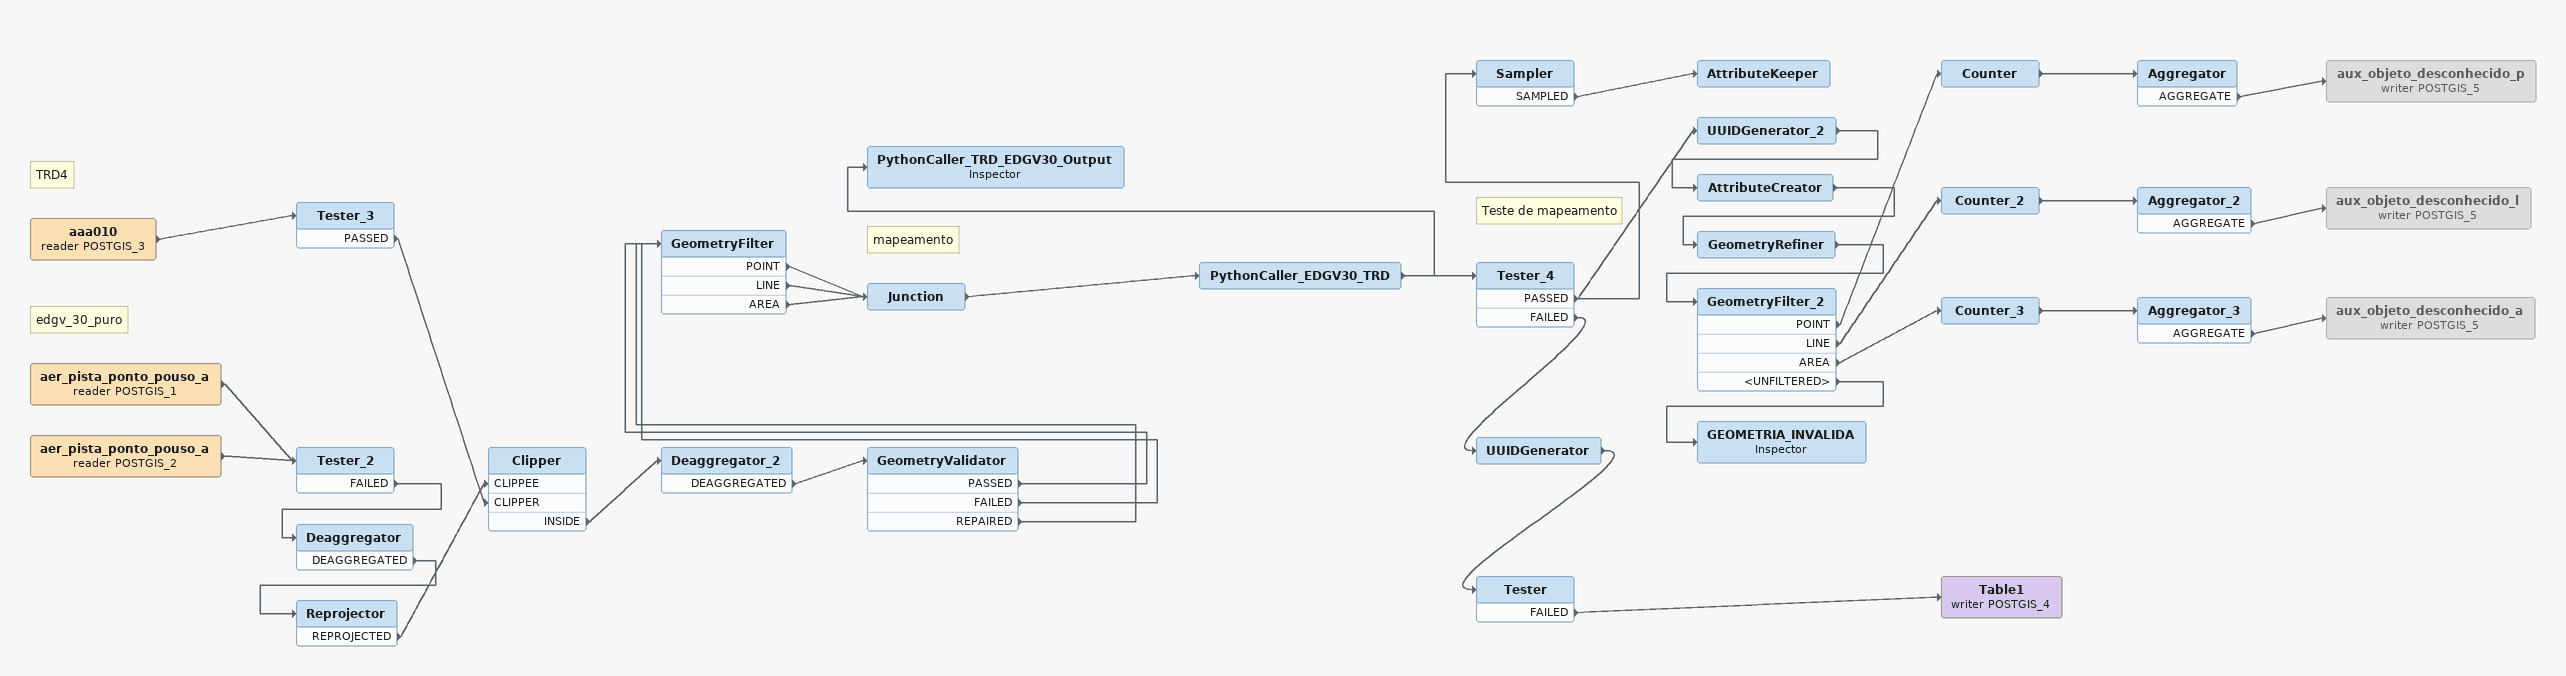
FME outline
Note: TRD4
aaa010 (reader POSTGIS_3)
    -> Tester_3
Tester_3
    PASSED -> Clipper [CLIPPER]
Note: edgv_30_puro
aer_pista_ponto_pouso_a (reader POSTGIS_1)
    -> Tester_2
aer_pista_ponto_pouso_a (reader POSTGIS_2)
    -> Tester_2
Tester_2
    FAILED -> Deaggregator
Deaggregator
    DEAGGREGATED -> Reprojector
Reprojector
    REPROJECTED -> Clipper [CLIPPEE]
Clipper
    INSIDE -> Deaggregator_2
Deaggregator_2
    DEAGGREGATED -> GeometryValidator
GeometryValidator
    PASSED -> GeometryFilter
    FAILED -> GeometryFilter
    REPAIRED -> GeometryFilter
GeometryFilter
    POINT -> Junction
    LINE -> Junction
    AREA -> Junction
Junction
    -> PythonCaller_EDGV30_TRD
Note: mapeamento
PythonCaller_EDGV30_TRD
    -> PythonCaller_TRD_EDGV30_Output
    -> Tester_4
PythonCaller_TRD_EDGV30_Output: Inspector
Note: Teste de mapeamento
Tester_4
    PASSED -> UUIDGenerator_2
    PASSED -> Sampler
    FAILED -> UUIDGenerator
Sampler
    SAMPLED -> AttributeKeeper
AttributeKeeper
UUIDGenerator_2
    -> AttributeCreator
AttributeCreator
    -> GeometryRefiner
GeometryRefiner
    -> GeometryFilter_2
GeometryFilter_2
    POINT -> Counter
    LINE -> Counter_2
    AREA -> Counter_3
    <UNFILTERED> -> GEOMETRIA_INVALIDA
Counter
    -> Aggregator
Aggregator
    AGGREGATE -> aux_objeto_desconhecido_p (writer POSTGIS_5)
aux_objeto_desconhecido_p (writer POSTGIS_5) [off]
Counter_2
    -> Aggregator_2
Aggregator_2
    AGGREGATE -> aux_objeto_desconhecido_l (writer POSTGIS_5)
aux_objeto_desconhecido_l (writer POSTGIS_5) [off]
Counter_3
    -> Aggregator_3
Aggregator_3
    AGGREGATE -> aux_objeto_desconhecido_a (writer POSTGIS_5)
aux_objeto_desconhecido_a (writer POSTGIS_5) [off]
GEOMETRIA_INVALIDA: Inspector
UUIDGenerator
    -> Tester
Tester
    FAILED -> Table1 (writer POSTGIS_4)
Table1 (writer POSTGIS_4)
